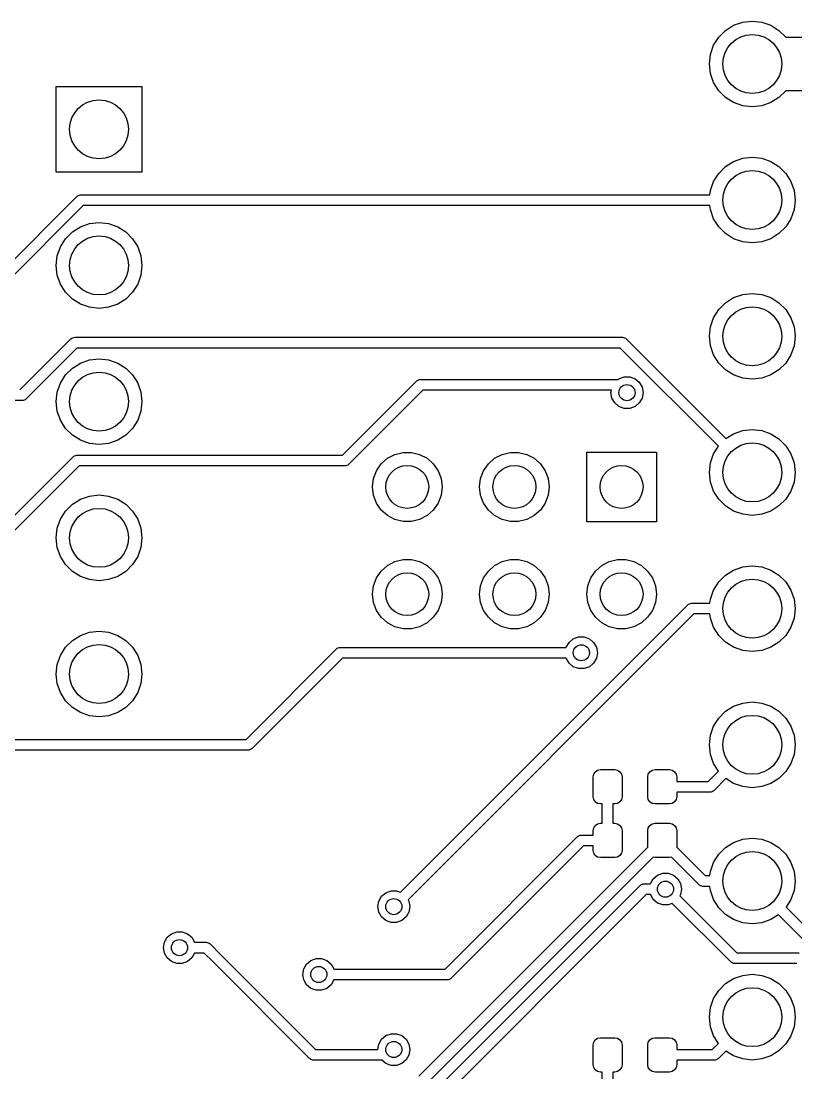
# Model space of a CAD drawing. Extents: x 2.09 to 5.54, y -4.3 to -1.49.
# Drawn here: x 2.679 to 3.248, y -2.71 to -1.938 of the extents above; entities that cross this region are included whole.
import ezdxf

# ---------------------------------------------------------------- set-up
doc = ezdxf.new("R2010")
doc.units = 0
doc.header["$MEASUREMENT"] = 0
doc.layers.add('BLACK', color=7, linetype='CONTINUOUS')

msp = doc.modelspace()

# ---------------------------------------------------------------- linework, layer by layer
at = {"layer": 'BLACK', "linetype": 'CONTINUOUS'}
for p, q in [((3.20244, -1.94079), (3.2091, -1.93846)), ((3.2091, -1.93846), (3.21611, -1.93767)), ((3.21611, -1.93767), (3.22312, -1.93846)), ((3.22312, -1.93846), (3.22978, -1.94079)), ((3.19149, -1.94953), (3.19647, -1.94454)), ((3.19647, -1.94454), (3.20244, -1.94079)), ((3.22978, -1.94079), (3.23575, -1.94454)), ((3.23575, -1.94454), (3.24069, -1.94948)), ((3.18773, -1.9555), (3.19149, -1.94953)), ((3.24069, -1.94948), (3.60107, -1.94948)), ((3.1854, -1.96216), (3.18773, -1.9555)), ((3.18461, -1.96917), (3.1854, -1.96216)), ((3.1854, -1.97617), (3.18461, -1.96917)), ((3.18773, -1.98283), (3.1854, -1.97617)), ((3.19149, -1.9888), (3.18773, -1.98283)), ((2.70472, -2.04866), (2.70472, -1.98567)), ((2.70472, -1.98567), (2.76772, -1.98567)), ((2.76772, -1.98567), (2.76772, -2.04866)), ((3.19647, -1.99379), (3.19149, -1.9888)), ((3.24069, -1.98885), (3.23575, -1.99379)), ((3.59292, -1.98885), (3.24069, -1.98885)), ((3.20244, -1.99754), (3.19647, -1.99379)), ((3.2091, -1.99987), (3.20244, -1.99754)), ((3.21611, -2.00066), (3.2091, -1.99987)), ((3.22312, -1.99987), (3.21611, -2.00066)), ((3.22978, -1.99754), (3.22312, -1.99987)), ((3.23575, -1.99379), (3.22978, -1.99754)), ((3.20244, -2.04079), (3.2091, -2.03846)), ((3.2091, -2.03846), (3.21611, -2.03767)), ((3.21611, -2.03767), (3.22312, -2.03846)), ((3.22312, -2.03846), (3.22978, -2.04079)), ((3.19149, -2.04953), (3.19647, -2.04454)), ((3.19647, -2.04454), (3.20244, -2.04079)), ((3.22978, -2.04079), (3.23575, -2.04454)), ((3.23575, -2.04454), (3.24073, -2.04953)), ((2.76772, -2.04866), (2.70472, -2.04866)), ((3.18773, -2.0555), (3.19149, -2.04953)), ((3.24073, -2.04953), (3.24449, -2.0555)), ((3.18506, -2.06523), (3.1854, -2.06216)), ((3.1854, -2.06216), (3.18773, -2.0555)), ((3.24449, -2.0555), (3.24682, -2.06216)), ((3.24682, -2.06216), (3.24761, -2.06917)), ((2.66465, -2.12192), (2.72019, -2.06638)), ((2.72019, -2.06638), (2.72079, -2.06589)), ((2.72079, -2.06589), (2.72221, -2.0653)), ((2.72221, -2.0653), (2.72297, -2.06523)), ((2.72297, -2.06523), (3.18506, -2.06523)), ((3.24761, -2.06917), (3.24682, -2.07617)), ((2.72461, -2.0731), (2.66907, -2.12864)), ((3.18506, -2.0731), (2.72461, -2.0731)), ((3.1854, -2.07617), (3.18506, -2.0731)), ((3.18773, -2.08283), (3.1854, -2.07617)), ((3.24682, -2.07617), (3.24449, -2.08283)), ((3.19149, -2.0888), (3.18773, -2.08283)), ((3.24449, -2.08283), (3.24073, -2.0888)), ((2.7116, -2.09753), (2.71658, -2.09254)), ((2.71658, -2.09254), (2.72255, -2.08879)), ((2.72255, -2.08879), (2.72921, -2.08646)), ((2.72921, -2.08646), (2.73622, -2.08567)), ((2.73622, -2.08567), (2.74323, -2.08646)), ((2.74323, -2.08646), (2.74989, -2.08879)), ((2.74989, -2.08879), (2.75586, -2.09254)), ((2.75586, -2.09254), (2.76085, -2.09753)), ((3.19647, -2.09379), (3.19149, -2.0888)), ((3.24073, -2.0888), (3.23575, -2.09379)), ((2.70784, -2.1035), (2.7116, -2.09753)), ((2.76085, -2.09753), (2.7646, -2.1035)), ((3.20244, -2.09754), (3.19647, -2.09379)), ((3.2091, -2.09987), (3.20244, -2.09754)), ((3.21611, -2.10066), (3.2091, -2.09987)), ((3.22312, -2.09987), (3.21611, -2.10066)), ((3.22978, -2.09754), (3.22312, -2.09987)), ((3.23575, -2.09379), (3.22978, -2.09754)), ((2.70551, -2.11016), (2.70784, -2.1035)), ((2.7646, -2.1035), (2.76693, -2.11016)), ((2.70472, -2.11717), (2.70551, -2.11016)), ((2.76693, -2.11016), (2.76772, -2.11717)), ((2.70551, -2.12417), (2.70472, -2.11717)), ((2.70784, -2.13083), (2.70551, -2.12417)), ((2.76693, -2.12417), (2.7646, -2.13083)), ((2.76772, -2.11717), (2.76693, -2.12417)), ((2.7116, -2.1368), (2.70784, -2.13083)), ((2.7646, -2.13083), (2.76085, -2.1368)), ((2.71658, -2.14179), (2.7116, -2.1368)), ((2.76085, -2.1368), (2.75586, -2.14179)), ((3.20244, -2.14079), (3.2091, -2.13846)), ((3.2091, -2.13846), (3.21611, -2.13767)), ((3.21611, -2.13767), (3.22312, -2.13846)), ((3.22312, -2.13846), (3.22978, -2.14079)), ((2.72255, -2.14554), (2.71658, -2.14179)), ((2.72921, -2.14787), (2.72255, -2.14554)), ((2.74989, -2.14554), (2.74323, -2.14787)), ((2.75586, -2.14179), (2.74989, -2.14554)), ((3.19149, -2.14953), (3.19647, -2.14454)), ((3.19647, -2.14454), (3.20244, -2.14079)), ((3.22978, -2.14079), (3.23575, -2.14454)), ((3.23575, -2.14454), (3.24073, -2.14953)), ((2.73622, -2.14866), (2.72921, -2.14787)), ((2.74323, -2.14787), (2.73622, -2.14866)), ((3.18773, -2.1555), (3.19149, -2.14953)), ((3.24073, -2.14953), (3.24449, -2.1555)), ((3.18461, -2.16917), (3.1854, -2.16216)), ((3.1854, -2.16216), (3.18773, -2.1555)), ((3.24449, -2.1555), (3.24682, -2.16216)), ((3.24682, -2.16216), (3.24761, -2.16917)), ((2.7155, -2.17107), (2.71609, -2.17058)), ((2.71609, -2.17058), (2.71751, -2.17)), ((2.71751, -2.17), (2.71828, -2.16992)), ((2.71828, -2.16992), (3.1208, -2.16992)), ((3.1208, -2.16992), (3.12157, -2.17)), ((3.12157, -2.17), (3.12299, -2.17058)), ((3.12299, -2.17058), (3.12359, -2.17107)), ((3.1854, -2.17617), (3.18461, -2.16917)), ((3.24761, -2.16917), (3.24682, -2.17617)), ((2.67804, -2.20854), (2.7155, -2.17107)), ((2.71991, -2.1778), (2.68245, -2.21526)), ((3.11917, -2.1778), (2.71991, -2.1778)), ((3.19126, -2.24988), (3.11917, -2.1778)), ((3.12359, -2.17107), (3.19683, -2.24432)), ((3.18773, -2.18283), (3.1854, -2.17617)), ((3.24682, -2.17617), (3.24449, -2.18283)), ((2.72921, -2.18646), (2.73622, -2.18567)), ((2.73622, -2.18567), (2.74323, -2.18646)), ((3.19149, -2.1888), (3.18773, -2.18283)), ((3.24449, -2.18283), (3.24073, -2.1888)), ((2.7116, -2.19753), (2.71658, -2.19254)), ((2.71658, -2.19254), (2.72255, -2.18879)), ((2.72255, -2.18879), (2.72921, -2.18646)), ((2.74323, -2.18646), (2.74989, -2.18879)), ((2.74989, -2.18879), (2.75586, -2.19254)), ((2.75586, -2.19254), (2.76085, -2.19753)), ((3.19647, -2.19379), (3.19149, -2.1888)), ((3.20244, -2.19754), (3.19647, -2.19379)), ((3.23575, -2.19379), (3.22978, -2.19754)), ((3.24073, -2.1888), (3.23575, -2.19379)), ((2.70784, -2.2035), (2.7116, -2.19753)), ((2.76085, -2.19753), (2.7646, -2.2035)), ((2.96966, -2.20194), (2.97025, -2.20145)), ((2.97025, -2.20145), (2.97067, -2.20128)), ((2.97067, -2.20128), (2.97167, -2.20086)), ((2.97167, -2.20086), (2.97244, -2.20079)), ((2.97244, -2.20079), (3.09055, -2.20079)), ((3.09055, -2.20079), (3.11764, -2.20079)), ((3.11764, -2.20079), (3.11819, -2.20033)), ((3.11819, -2.20033), (3.12204, -2.19892)), ((3.12204, -2.19892), (3.12614, -2.19892)), ((3.12614, -2.19892), (3.13, -2.20033)), ((3.13, -2.20033), (3.13314, -2.20296)), ((3.2091, -2.19987), (3.20244, -2.19754)), ((3.21611, -2.20066), (3.2091, -2.19987)), ((3.22312, -2.19987), (3.21611, -2.20066)), ((3.22978, -2.19754), (3.22312, -2.19987)), ((2.70551, -2.21016), (2.70784, -2.2035)), ((2.7646, -2.2035), (2.76693, -2.21016)), ((2.91506, -2.25654), (2.96966, -2.20194)), ((2.97407, -2.20866), (2.91948, -2.26326)), ((3.09055, -2.20866), (2.97407, -2.20866)), ((3.11261, -2.20866), (3.09055, -2.20866)), ((3.11228, -2.21055), (3.11261, -2.20866)), ((3.13314, -2.20296), (3.13519, -2.20651)), ((3.13519, -2.20651), (3.1359, -2.21055)), ((2.67967, -2.21641), (2.61199, -2.21641)), ((2.68044, -2.21633), (2.67967, -2.21641)), ((2.68186, -2.21575), (2.68044, -2.21633)), ((2.68245, -2.21526), (2.68186, -2.21575)), ((2.70472, -2.21717), (2.70551, -2.21016)), ((2.76693, -2.21016), (2.76772, -2.21717)), ((3.11299, -2.21459), (3.11228, -2.21055)), ((3.11504, -2.21815), (3.11299, -2.21459)), ((3.13519, -2.21459), (3.13314, -2.21815)), ((3.1359, -2.21055), (3.13519, -2.21459)), ((2.70551, -2.22417), (2.70472, -2.21717)), ((2.70784, -2.23083), (2.70551, -2.22417)), ((2.76693, -2.22417), (2.7646, -2.23083)), ((2.76772, -2.21717), (2.76693, -2.22417)), ((3.11819, -2.22078), (3.11504, -2.21815)), ((3.12204, -2.22219), (3.11819, -2.22078)), ((3.12614, -2.22219), (3.12204, -2.22219)), ((3.13, -2.22078), (3.12614, -2.22219)), ((3.13314, -2.21815), (3.13, -2.22078)), ((2.7116, -2.2368), (2.70784, -2.23083)), ((2.7646, -2.23083), (2.76085, -2.2368)), ((2.71658, -2.24179), (2.7116, -2.2368)), ((2.76085, -2.2368), (2.75586, -2.24179)), ((3.20244, -2.24079), (3.2091, -2.23846)), ((3.2091, -2.23846), (3.21611, -2.23767)), ((3.21611, -2.23767), (3.22312, -2.23846)), ((3.22312, -2.23846), (3.22978, -2.24079)), ((2.72255, -2.24554), (2.71658, -2.24179)), ((2.72921, -2.24787), (2.72255, -2.24554)), ((2.74989, -2.24554), (2.74323, -2.24787)), ((2.75586, -2.24179), (2.74989, -2.24554)), ((3.19683, -2.24432), (3.20244, -2.24079)), ((3.22978, -2.24079), (3.23575, -2.24454)), ((3.23575, -2.24454), (3.24073, -2.24953)), ((2.73622, -2.24866), (2.72921, -2.24787)), ((2.74323, -2.24787), (2.73622, -2.24866)), ((2.95356, -2.25587), (2.95955, -2.25439)), ((2.95955, -2.25439), (2.96571, -2.25439)), ((2.96571, -2.25439), (2.9717, -2.25587)), ((3.0323, -2.25587), (3.03829, -2.25439)), ((3.03829, -2.25439), (3.04445, -2.25439)), ((3.04445, -2.25439), (3.05044, -2.25587)), ((3.09452, -2.30539), (3.09452, -2.2542)), ((3.09452, -2.2542), (3.1457, -2.2542)), ((3.1457, -2.2542), (3.1457, -2.30539)), ((3.1854, -2.26216), (3.18773, -2.2555)), ((3.18773, -2.2555), (3.19126, -2.24988)), ((3.24073, -2.24953), (3.24449, -2.2555)), ((3.24449, -2.2555), (3.24682, -2.26216)), ((2.66621, -2.30854), (2.71706, -2.25769)), ((2.71706, -2.25769), (2.71766, -2.2572)), ((2.71766, -2.2572), (2.71807, -2.25703)), ((2.71807, -2.25703), (2.71907, -2.25661)), ((2.71907, -2.25661), (2.71984, -2.25654)), ((2.71984, -2.25654), (2.91506, -2.25654)), ((2.91948, -2.26326), (2.91888, -2.26375)), ((2.93997, -2.2679), (2.94348, -2.26283)), ((2.94348, -2.26283), (2.94809, -2.25873)), ((2.94809, -2.25873), (2.95356, -2.25587)), ((2.9717, -2.25587), (2.97717, -2.25873)), ((2.97717, -2.25873), (2.98178, -2.26283)), ((2.98178, -2.26283), (2.98529, -2.2679)), ((3.01871, -2.2679), (3.02222, -2.26283)), ((3.02222, -2.26283), (3.02683, -2.25873)), ((3.02683, -2.25873), (3.0323, -2.25587)), ((3.05044, -2.25587), (3.05591, -2.25873)), ((3.05591, -2.25873), (3.06052, -2.26283)), ((3.06052, -2.26283), (3.06403, -2.2679)), ((3.18461, -2.26917), (3.1854, -2.26216)), ((3.24682, -2.26216), (3.24761, -2.26917)), ((2.72147, -2.26441), (2.67063, -2.31526)), ((2.91669, -2.26441), (2.72147, -2.26441)), ((2.91746, -2.26433), (2.91669, -2.26441)), ((2.91888, -2.26375), (2.91746, -2.26433)), ((2.93778, -2.27367), (2.93997, -2.2679)), ((2.98529, -2.2679), (2.98748, -2.27367)), ((3.01652, -2.27367), (3.01871, -2.2679)), ((3.06403, -2.2679), (3.06622, -2.27367)), ((3.1854, -2.27617), (3.18461, -2.26917)), ((3.24761, -2.26917), (3.24682, -2.27617)), ((2.93704, -2.2798), (2.93778, -2.27367)), ((2.98748, -2.27367), (2.98822, -2.2798)), ((3.01578, -2.2798), (3.01652, -2.27367)), ((3.06622, -2.27367), (3.06696, -2.2798)), ((3.18773, -2.28283), (3.1854, -2.27617)), ((3.24682, -2.27617), (3.24449, -2.28283)), ((2.72255, -2.28879), (2.72921, -2.28646)), ((2.72921, -2.28646), (2.73622, -2.28567)), ((2.73622, -2.28567), (2.74323, -2.28646)), ((2.74323, -2.28646), (2.74989, -2.28879)), ((2.93778, -2.28592), (2.93704, -2.2798)), ((2.93997, -2.29169), (2.93778, -2.28592)), ((2.98748, -2.28592), (2.98529, -2.29169)), ((2.98822, -2.2798), (2.98748, -2.28592)), ((3.01652, -2.28592), (3.01578, -2.2798)), ((3.01871, -2.29169), (3.01652, -2.28592)), ((3.06622, -2.28592), (3.06403, -2.29169)), ((3.06696, -2.2798), (3.06622, -2.28592)), ((3.19149, -2.2888), (3.18773, -2.28283)), ((3.24449, -2.28283), (3.24073, -2.2888)), ((2.7116, -2.29753), (2.71658, -2.29254)), ((2.71658, -2.29254), (2.72255, -2.28879)), ((2.74989, -2.28879), (2.75586, -2.29254)), ((2.75586, -2.29254), (2.76085, -2.29753)), ((2.94348, -2.29676), (2.93997, -2.29169)), ((2.98529, -2.29169), (2.98178, -2.29676)), ((3.02222, -2.29676), (3.01871, -2.29169)), ((3.06403, -2.29169), (3.06052, -2.29676)), ((3.19647, -2.29379), (3.19149, -2.2888)), ((3.20244, -2.29754), (3.19647, -2.29379)), ((3.23575, -2.29379), (3.22978, -2.29754)), ((3.24073, -2.2888), (3.23575, -2.29379)), ((2.70784, -2.3035), (2.7116, -2.29753)), ((2.76085, -2.29753), (2.7646, -2.3035)), ((2.94809, -2.30086), (2.94348, -2.29676)), ((2.95356, -2.30372), (2.94809, -2.30086)), ((2.97717, -2.30086), (2.9717, -2.30372)), ((2.98178, -2.29676), (2.97717, -2.30086)), ((3.02683, -2.30086), (3.02222, -2.29676)), ((3.0323, -2.30372), (3.02683, -2.30086)), ((3.05591, -2.30086), (3.05044, -2.30372)), ((3.06052, -2.29676), (3.05591, -2.30086)), ((3.2091, -2.29987), (3.20244, -2.29754)), ((3.21611, -2.30066), (3.2091, -2.29987)), ((3.22312, -2.29987), (3.21611, -2.30066)), ((3.22978, -2.29754), (3.22312, -2.29987)), ((2.70551, -2.31016), (2.70784, -2.3035)), ((2.7646, -2.3035), (2.76693, -2.31016)), ((2.95955, -2.3052), (2.95356, -2.30372)), ((2.96571, -2.3052), (2.95955, -2.3052)), ((2.9717, -2.30372), (2.96571, -2.3052)), ((3.03829, -2.3052), (3.0323, -2.30372)), ((3.04445, -2.3052), (3.03829, -2.3052)), ((3.05044, -2.30372), (3.04445, -2.3052)), ((3.1457, -2.30539), (3.09452, -2.30539)), ((2.70472, -2.31717), (2.70551, -2.31016)), ((2.70551, -2.32417), (2.70472, -2.31717)), ((2.76693, -2.31016), (2.76772, -2.31717)), ((2.76772, -2.31717), (2.76693, -2.32417)), ((2.70784, -2.33083), (2.70551, -2.32417)), ((2.76693, -2.32417), (2.7646, -2.33083)), ((2.7116, -2.3368), (2.70784, -2.33083)), ((2.7646, -2.33083), (2.76085, -2.3368)), ((2.71658, -2.34179), (2.7116, -2.3368)), ((2.76085, -2.3368), (2.75586, -2.34179)), ((2.94348, -2.34157), (2.94809, -2.33747)), ((2.94809, -2.33747), (2.95356, -2.33461)), ((2.95356, -2.33461), (2.95955, -2.33313)), ((2.95955, -2.33313), (2.96571, -2.33313)), ((2.96571, -2.33313), (2.9717, -2.33461)), ((2.9717, -2.33461), (2.97717, -2.33747)), ((2.97717, -2.33747), (2.98178, -2.34157)), ((3.02222, -2.34157), (3.02683, -2.33747)), ((3.02683, -2.33747), (3.0323, -2.33461)), ((3.0323, -2.33461), (3.03829, -2.33313)), ((3.03829, -2.33313), (3.04445, -2.33313)), ((3.04445, -2.33313), (3.05044, -2.33461)), ((3.05044, -2.33461), (3.05591, -2.33747)), ((3.05591, -2.33747), (3.06052, -2.34157)), ((3.10096, -2.34157), (3.10557, -2.33747)), ((3.10557, -2.33747), (3.11104, -2.33461)), ((3.11104, -2.33461), (3.11703, -2.33313)), ((3.11703, -2.33313), (3.12319, -2.33313)), ((3.12319, -2.33313), (3.12918, -2.33461)), ((3.12918, -2.33461), (3.13465, -2.33747)), ((3.13465, -2.33747), (3.13927, -2.34157)), ((3.20244, -2.34079), (3.2091, -2.33846)), ((3.2091, -2.33846), (3.21611, -2.33767)), ((3.21611, -2.33767), (3.22312, -2.33846)), ((3.22312, -2.33846), (3.22978, -2.34079)), ((2.72255, -2.34554), (2.71658, -2.34179)), ((2.72921, -2.34787), (2.72255, -2.34554)), ((2.73622, -2.34866), (2.72921, -2.34787)), ((2.74323, -2.34787), (2.73622, -2.34866)), ((2.74989, -2.34554), (2.74323, -2.34787)), ((2.75586, -2.34179), (2.74989, -2.34554)), ((2.93778, -2.35241), (2.93997, -2.34664)), ((2.93997, -2.34664), (2.94348, -2.34157)), ((2.98178, -2.34157), (2.98529, -2.34664)), ((2.98529, -2.34664), (2.98748, -2.35241)), ((3.01652, -2.35241), (3.01871, -2.34664)), ((3.01871, -2.34664), (3.02222, -2.34157)), ((3.06052, -2.34157), (3.06403, -2.34664)), ((3.06403, -2.34664), (3.06622, -2.35241)), ((3.09526, -2.35241), (3.09745, -2.34664)), ((3.09745, -2.34664), (3.10096, -2.34157)), ((3.13927, -2.34157), (3.14277, -2.34664)), ((3.14277, -2.34664), (3.14496, -2.35241)), ((3.19149, -2.34953), (3.19647, -2.34454)), ((3.19647, -2.34454), (3.20244, -2.34079)), ((3.22978, -2.34079), (3.23575, -2.34454)), ((3.23575, -2.34454), (3.24073, -2.34953)), ((2.93704, -2.35854), (2.93778, -2.35241)), ((2.98748, -2.35241), (2.98822, -2.35854)), ((3.01578, -2.35854), (3.01652, -2.35241)), ((3.06622, -2.35241), (3.06696, -2.35854)), ((3.09452, -2.35854), (3.09526, -2.35241)), ((3.14496, -2.35241), (3.1457, -2.35854)), ((3.1854, -2.36216), (3.18773, -2.3555)), ((3.18773, -2.3555), (3.19149, -2.34953)), ((3.24073, -2.34953), (3.24449, -2.3555)), ((3.24449, -2.3555), (3.24682, -2.36216)), ((2.93778, -2.36466), (2.93704, -2.35854)), ((2.98822, -2.35854), (2.98748, -2.36466)), ((3.01652, -2.36466), (3.01578, -2.35854)), ((3.06696, -2.35854), (3.06622, -2.36466)), ((3.09526, -2.36466), (3.09452, -2.35854)), ((3.1457, -2.35854), (3.14496, -2.36466)), ((3.18506, -2.36523), (3.1854, -2.36216)), ((3.24682, -2.36216), (3.24761, -2.36917)), ((2.93997, -2.37043), (2.93778, -2.36466)), ((2.94348, -2.37551), (2.93997, -2.37043)), ((2.95775, -2.57742), (3.16878, -2.36638)), ((2.98529, -2.37043), (2.98178, -2.37551)), ((2.98748, -2.36466), (2.98529, -2.37043)), ((3.01871, -2.37043), (3.01652, -2.36466)), ((3.02222, -2.37551), (3.01871, -2.37043)), ((3.06403, -2.37043), (3.06052, -2.37551)), ((3.06622, -2.36466), (3.06403, -2.37043)), ((3.09745, -2.37043), (3.09526, -2.36466)), ((3.10096, -2.37551), (3.09745, -2.37043)), ((3.14277, -2.37043), (3.13927, -2.37551)), ((3.14496, -2.36466), (3.14277, -2.37043)), ((3.16878, -2.36638), (3.16938, -2.36589)), ((3.16938, -2.36589), (3.1708, -2.3653)), ((3.1708, -2.3653), (3.17157, -2.36523)), ((3.17157, -2.36523), (3.18506, -2.36523)), ((3.24761, -2.36917), (3.24682, -2.37617)), ((2.94809, -2.3796), (2.94348, -2.37551)), ((3.1732, -2.3731), (2.96331, -2.58299)), ((2.98178, -2.37551), (2.97717, -2.3796)), ((3.02683, -2.3796), (3.02222, -2.37551)), ((3.06052, -2.37551), (3.05591, -2.3796)), ((3.10557, -2.3796), (3.10096, -2.37551)), ((3.13927, -2.37551), (3.13465, -2.3796)), ((3.18506, -2.3731), (3.1732, -2.3731)), ((3.1854, -2.37617), (3.18506, -2.3731)), ((3.18773, -2.38283), (3.1854, -2.37617)), ((3.24682, -2.37617), (3.24449, -2.38283)), ((2.72255, -2.38879), (2.72921, -2.38646)), ((2.72921, -2.38646), (2.73622, -2.38567)), ((2.73622, -2.38567), (2.74323, -2.38646)), ((2.74323, -2.38646), (2.74989, -2.38879)), ((2.95356, -2.38246), (2.94809, -2.3796)), ((2.95955, -2.38394), (2.95356, -2.38246)), ((2.96571, -2.38394), (2.95955, -2.38394)), ((2.9717, -2.38246), (2.96571, -2.38394)), ((2.97717, -2.3796), (2.9717, -2.38246)), ((3.0323, -2.38246), (3.02683, -2.3796)), ((3.03829, -2.38394), (3.0323, -2.38246)), ((3.04445, -2.38394), (3.03829, -2.38394)), ((3.05044, -2.38246), (3.04445, -2.38394)), ((3.05591, -2.3796), (3.05044, -2.38246)), ((3.11104, -2.38246), (3.10557, -2.3796)), ((3.11703, -2.38394), (3.11104, -2.38246)), ((3.12319, -2.38394), (3.11703, -2.38394)), ((3.12918, -2.38246), (3.12319, -2.38394)), ((3.13465, -2.3796), (3.12918, -2.38246)), ((3.19149, -2.3888), (3.18773, -2.38283)), ((3.24449, -2.38283), (3.24073, -2.3888)), ((2.7116, -2.39753), (2.71658, -2.39254)), ((2.71658, -2.39254), (2.72255, -2.38879)), ((2.74989, -2.38879), (2.75586, -2.39254)), ((2.75586, -2.39254), (2.76085, -2.39753)), ((3.07945, -2.39754), (3.0815, -2.39398)), ((3.0815, -2.39398), (3.08465, -2.39135)), ((3.08465, -2.39135), (3.0885, -2.38994)), ((3.0885, -2.38994), (3.0926, -2.38994)), ((3.0926, -2.38994), (3.09646, -2.39135)), ((3.09646, -2.39135), (3.0996, -2.39398)), ((3.0996, -2.39398), (3.10165, -2.39754)), ((3.19647, -2.39379), (3.19149, -2.3888)), ((3.20244, -2.39754), (3.19647, -2.39379)), ((3.23575, -2.39379), (3.22978, -2.39754)), ((3.24073, -2.3888), (3.23575, -2.39379)), ((2.70784, -2.4035), (2.7116, -2.39753)), ((2.76085, -2.39753), (2.7646, -2.4035)), ((2.84416, -2.46523), (2.9106, -2.39879)), ((2.9106, -2.39879), (2.9112, -2.3983)), ((2.9112, -2.3983), (2.91262, -2.39771)), ((2.91262, -2.39771), (2.91339, -2.39764)), ((2.91339, -2.39764), (3.07943, -2.39764)), ((3.07943, -2.39764), (3.07945, -2.39754)), ((3.10165, -2.39754), (3.10236, -2.40157)), ((3.10236, -2.40157), (3.10165, -2.40561)), ((3.2091, -2.39987), (3.20244, -2.39754)), ((3.21611, -2.40066), (3.2091, -2.39987)), ((3.22312, -2.39987), (3.21611, -2.40066)), ((3.22978, -2.39754), (3.22312, -2.39987)), ((2.70551, -2.41016), (2.70784, -2.4035)), ((2.7646, -2.4035), (2.76693, -2.41016)), ((2.91502, -2.40551), (2.84858, -2.47195)), ((3.07943, -2.40551), (2.91502, -2.40551)), ((3.07945, -2.40561), (3.07943, -2.40551)), ((3.0815, -2.40917), (3.07945, -2.40561)), ((3.08465, -2.4118), (3.0815, -2.40917)), ((3.0996, -2.40917), (3.09646, -2.4118)), ((3.10165, -2.40561), (3.0996, -2.40917)), ((2.70472, -2.41717), (2.70551, -2.41016)), ((2.70551, -2.42417), (2.70472, -2.41717)), ((2.76693, -2.41016), (2.76772, -2.41717)), ((2.76772, -2.41717), (2.76693, -2.42417)), ((3.0885, -2.41321), (3.08465, -2.4118)), ((3.0926, -2.41321), (3.0885, -2.41321)), ((3.09646, -2.4118), (3.0926, -2.41321)), ((2.70784, -2.43083), (2.70551, -2.42417)), ((2.76693, -2.42417), (2.7646, -2.43083)), ((2.7116, -2.4368), (2.70784, -2.43083)), ((2.7646, -2.43083), (2.76085, -2.4368)), ((2.71658, -2.44179), (2.7116, -2.4368)), ((2.76085, -2.4368), (2.75586, -2.44179)), ((3.19647, -2.44454), (3.20244, -2.44079)), ((3.20244, -2.44079), (3.2091, -2.43846)), ((3.2091, -2.43846), (3.21611, -2.43767)), ((3.21611, -2.43767), (3.22312, -2.43846)), ((3.22312, -2.43846), (3.22978, -2.44079)), ((3.22978, -2.44079), (3.23575, -2.44454)), ((2.72255, -2.44554), (2.71658, -2.44179)), ((2.72921, -2.44787), (2.72255, -2.44554)), ((2.73622, -2.44866), (2.72921, -2.44787)), ((2.74323, -2.44787), (2.73622, -2.44866)), ((2.74989, -2.44554), (2.74323, -2.44787)), ((2.75586, -2.44179), (2.74989, -2.44554)), ((3.19149, -2.44953), (3.19647, -2.44454)), ((3.23575, -2.44454), (3.24073, -2.44953)), ((3.1854, -2.46216), (3.18773, -2.4555)), ((3.18773, -2.4555), (3.19149, -2.44953)), ((3.24073, -2.44953), (3.24449, -2.4555)), ((3.24449, -2.4555), (3.24682, -2.46216)), ((3.18461, -2.46917), (3.1854, -2.46216)), ((3.24682, -2.46216), (3.24761, -2.46917)), ((2.64716, -2.46523), (2.84416, -2.46523)), ((3.1854, -2.47617), (3.18461, -2.46917)), ((3.24761, -2.46917), (3.24682, -2.47617)), ((2.8458, -2.4731), (2.64716, -2.4731)), ((2.84656, -2.47303), (2.8458, -2.4731)), ((2.84798, -2.47244), (2.84656, -2.47303)), ((2.84858, -2.47195), (2.84798, -2.47244)), ((3.18773, -2.48283), (3.1854, -2.47617)), ((3.24682, -2.47617), (3.24449, -2.48283)), ((3.19126, -2.48845), (3.18773, -2.48283)), ((3.24449, -2.48283), (3.24073, -2.4888)), ((3.09921, -2.49272), (3.09962, -2.49068)), ((3.09921, -2.50728), (3.09921, -2.49272)), ((3.09962, -2.49068), (3.10077, -2.48896)), ((3.10077, -2.48896), (3.10249, -2.48781)), ((3.10249, -2.48781), (3.10453, -2.4874)), ((3.10453, -2.4874), (3.11516, -2.4874)), ((3.11516, -2.4874), (3.11719, -2.48781)), ((3.11719, -2.48781), (3.11892, -2.48896)), ((3.11892, -2.48896), (3.12007, -2.49068)), ((3.12007, -2.49068), (3.12047, -2.49272)), ((3.12047, -2.49272), (3.12047, -2.50728)), ((3.13937, -2.49272), (3.13977, -2.49068)), ((3.13937, -2.50728), (3.13937, -2.49272)), ((3.13977, -2.49068), (3.14093, -2.48896)), ((3.14093, -2.48896), (3.14265, -2.48781)), ((3.14265, -2.48781), (3.14469, -2.4874)), ((3.14469, -2.4874), (3.15531, -2.4874)), ((3.15531, -2.4874), (3.15735, -2.48781)), ((3.15735, -2.48781), (3.15907, -2.48896)), ((3.15907, -2.48896), (3.16023, -2.49068)), ((3.16023, -2.49068), (3.16063, -2.49272)), ((3.16063, -2.49272), (3.16063, -2.49606)), ((3.18364, -2.49606), (3.19126, -2.48845)), ((3.19683, -2.49401), (3.18806, -2.50278)), ((3.20244, -2.49754), (3.19683, -2.49401)), ((3.23575, -2.49379), (3.22978, -2.49754)), ((3.24073, -2.4888), (3.23575, -2.49379)), ((3.16063, -2.49606), (3.18364, -2.49606)), ((3.2091, -2.49987), (3.20244, -2.49754)), ((3.21611, -2.50066), (3.2091, -2.49987)), ((3.22312, -2.49987), (3.21611, -2.50066)), ((3.22978, -2.49754), (3.22312, -2.49987)), ((3.09962, -2.50932), (3.09921, -2.50728)), ((3.10077, -2.51104), (3.09962, -2.50932)), ((3.12007, -2.50932), (3.11892, -2.51104)), ((3.12047, -2.50728), (3.12007, -2.50932)), ((3.13977, -2.50932), (3.13937, -2.50728)), ((3.14093, -2.51104), (3.13977, -2.50932)), ((3.16023, -2.50932), (3.15907, -2.51104)), ((3.16063, -2.50728), (3.16023, -2.50932)), ((3.18528, -2.50394), (3.16063, -2.50394)), ((3.16063, -2.50394), (3.16063, -2.50728)), ((3.18604, -2.50386), (3.18528, -2.50394)), ((3.18746, -2.50327), (3.18604, -2.50386)), ((3.18806, -2.50278), (3.18746, -2.50327)), ((3.10249, -2.51219), (3.10077, -2.51104)), ((3.10453, -2.5126), (3.10249, -2.51219)), ((3.10591, -2.5126), (3.10453, -2.5126)), ((3.10591, -2.52677), (3.10591, -2.5126)), ((3.11516, -2.5126), (3.11378, -2.5126)), ((3.11378, -2.5126), (3.11378, -2.52677)), ((3.11719, -2.51219), (3.11516, -2.5126)), ((3.11892, -2.51104), (3.11719, -2.51219)), ((3.14265, -2.51219), (3.14093, -2.51104)), ((3.14469, -2.5126), (3.14265, -2.51219)), ((3.15531, -2.5126), (3.14469, -2.5126)), ((3.15735, -2.51219), (3.15531, -2.5126)), ((3.15907, -2.51104), (3.15735, -2.51219)), ((3.09921, -2.53209), (3.09962, -2.53005)), ((3.09921, -2.53543), (3.09921, -2.53209)), ((3.09962, -2.53005), (3.10077, -2.52833)), ((3.10077, -2.52833), (3.10249, -2.52718)), ((3.10249, -2.52718), (3.10453, -2.52677)), ((3.10453, -2.52677), (3.10591, -2.52677)), ((3.11378, -2.52677), (3.11516, -2.52677)), ((3.11516, -2.52677), (3.11719, -2.52718)), ((3.11719, -2.52718), (3.11892, -2.52833)), ((3.11892, -2.52833), (3.12007, -2.53005)), ((3.12007, -2.53005), (3.12047, -2.53209)), ((3.12047, -2.53209), (3.12047, -2.54665)), ((3.13937, -2.53209), (3.13977, -2.53005)), ((3.13937, -2.54443), (3.13937, -2.53209)), ((3.13977, -2.53005), (3.14093, -2.52833)), ((3.14093, -2.52833), (3.14265, -2.52718)), ((3.14265, -2.52718), (3.14469, -2.52677)), ((3.14469, -2.52677), (3.15531, -2.52677)), ((3.15531, -2.52677), (3.15735, -2.52718)), ((3.15735, -2.52718), (3.15907, -2.52833)), ((3.15907, -2.52833), (3.16023, -2.53005)), ((3.16023, -2.53005), (3.16063, -2.53209)), ((3.16063, -2.53209), (3.16063, -2.54443)), ((2.9905, -2.63386), (3.08777, -2.53659)), ((3.08777, -2.53659), (3.08836, -2.5361)), ((3.08836, -2.5361), (3.08978, -2.53551)), ((3.08978, -2.53551), (3.09055, -2.53543)), ((3.09055, -2.53543), (3.09921, -2.53543)), ((3.19647, -2.54454), (3.20244, -2.54079)), ((3.20244, -2.54079), (3.2091, -2.53846)), ((3.2091, -2.53846), (3.21611, -2.53767)), ((3.21611, -2.53767), (3.22312, -2.53846)), ((3.22312, -2.53846), (3.22978, -2.54079)), ((3.22978, -2.54079), (3.23575, -2.54454)), ((2.9712, -2.7126), (3.13937, -2.54443)), ((3.09218, -2.54331), (2.99491, -2.64058)), ((3.09921, -2.54331), (3.09218, -2.54331)), ((3.09921, -2.54665), (3.09921, -2.54331)), ((3.09962, -2.54869), (3.09921, -2.54665)), ((3.10077, -2.55041), (3.09962, -2.54869)), ((3.12007, -2.54869), (3.11892, -2.55041)), ((3.12047, -2.54665), (3.12007, -2.54869)), ((3.16063, -2.54443), (3.18143, -2.56523)), ((3.19149, -2.54953), (3.19647, -2.54454)), ((3.23575, -2.54454), (3.24073, -2.54953)), ((3.14325, -2.55168), (2.97562, -2.71932)), ((3.10249, -2.55156), (3.10077, -2.55041)), ((3.10453, -2.55197), (3.10249, -2.55156)), ((3.11516, -2.55197), (3.10453, -2.55197)), ((3.11719, -2.55156), (3.11516, -2.55197)), ((3.11892, -2.55041), (3.11719, -2.55156)), ((3.14469, -2.55197), (3.14325, -2.55168)), ((3.15531, -2.55197), (3.14469, -2.55197)), ((3.15675, -2.55168), (3.15531, -2.55197)), ((3.17701, -2.57195), (3.15675, -2.55168)), ((3.1854, -2.56216), (3.18773, -2.5555)), ((3.18773, -2.5555), (3.19149, -2.54953)), ((3.24073, -2.54953), (3.24449, -2.5555)), ((3.24449, -2.5555), (3.24682, -2.56216)), ((3.14646, -2.56491), (3.15031, -2.56351)), ((3.15031, -2.56351), (3.15441, -2.56351)), ((3.15441, -2.56351), (3.15827, -2.56491)), ((3.18506, -2.56523), (3.1854, -2.56216)), ((3.24682, -2.56216), (3.24761, -2.56917)), ((3.13372, -2.57235), (3.13432, -2.57186)), ((3.13432, -2.57186), (3.13574, -2.57128)), ((3.13574, -2.57128), (3.1365, -2.5712)), ((3.1365, -2.5712), (3.14124, -2.5712)), ((3.14124, -2.5712), (3.14126, -2.5711)), ((3.14126, -2.5711), (3.14331, -2.56755)), ((3.14331, -2.56755), (3.14646, -2.56491)), ((3.15827, -2.56491), (3.16141, -2.56755)), ((3.16141, -2.56755), (3.16346, -2.5711)), ((3.16346, -2.5711), (3.16417, -2.57514)), ((3.17761, -2.57244), (3.17701, -2.57195)), ((3.18143, -2.56523), (3.18506, -2.56523)), ((3.24761, -2.56917), (3.24682, -2.57617)), ((2.94371, -2.58039), (2.94685, -2.57775)), ((2.94685, -2.57775), (2.9507, -2.57635)), ((2.9507, -2.57635), (2.95481, -2.57635)), ((2.95481, -2.57635), (2.95775, -2.57742)), ((3.11878, -2.58729), (3.13372, -2.57235)), ((3.13813, -2.57908), (3.12435, -2.59286)), ((3.14124, -2.57908), (3.13813, -2.57908)), ((3.14126, -2.57918), (3.14124, -2.57908)), ((3.14331, -2.58273), (3.14126, -2.57918)), ((3.16346, -2.57918), (3.16291, -2.58012)), ((3.16417, -2.57514), (3.16346, -2.57918)), ((3.17903, -2.57303), (3.17761, -2.57244)), ((3.1798, -2.5731), (3.17903, -2.57303)), ((3.18506, -2.5731), (3.1798, -2.5731)), ((3.1854, -2.57617), (3.18506, -2.5731)), ((3.18773, -2.58283), (3.1854, -2.57617)), ((3.24682, -2.57617), (3.24449, -2.58283)), ((2.89544, -2.81063), (3.11878, -2.58729)), ((2.94094, -2.58798), (2.94166, -2.58394)), ((2.94166, -2.58394), (2.94371, -2.58039)), ((2.96331, -2.58299), (2.96385, -2.58394)), ((2.96385, -2.58394), (2.96457, -2.58798)), ((3.14646, -2.58537), (3.14331, -2.58273)), ((3.15031, -2.58677), (3.14646, -2.58537)), ((3.15441, -2.58677), (3.15031, -2.58677)), ((3.15735, -2.5857), (3.15441, -2.58677)), ((3.2003, -2.62864), (3.15735, -2.5857)), ((3.16291, -2.58012), (3.20471, -2.62192)), ((3.19149, -2.5888), (3.18773, -2.58283)), ((3.24449, -2.58283), (3.24096, -2.58845)), ((3.12435, -2.59286), (2.89986, -2.81735)), ((2.94166, -2.59202), (2.94094, -2.58798)), ((2.94371, -2.59557), (2.94166, -2.59202)), ((2.96385, -2.59202), (2.9618, -2.59557)), ((2.96457, -2.58798), (2.96385, -2.59202)), ((3.19647, -2.59379), (3.19149, -2.5888)), ((3.20244, -2.59754), (3.19647, -2.59379)), ((3.23539, -2.59401), (3.22978, -2.59754)), ((3.66483, -3.02345), (3.23539, -2.59401)), ((3.24096, -2.58845), (3.66924, -3.01673)), ((2.94685, -2.59821), (2.94371, -2.59557)), ((2.9507, -2.59961), (2.94685, -2.59821)), ((2.95481, -2.59961), (2.9507, -2.59961)), ((2.95866, -2.59821), (2.95481, -2.59961)), ((2.9618, -2.59557), (2.95866, -2.59821)), ((3.2091, -2.59987), (3.20244, -2.59754)), ((3.21611, -2.60066), (3.2091, -2.59987)), ((3.22312, -2.59987), (3.21611, -2.60066)), ((3.22978, -2.59754), (3.22312, -2.59987)), ((2.78418, -2.61407), (2.78623, -2.61052)), ((2.78623, -2.61052), (2.78937, -2.60788)), ((2.78937, -2.60788), (2.79322, -2.60648)), ((2.79322, -2.60648), (2.79733, -2.60648)), ((2.79733, -2.60648), (2.80118, -2.60788)), ((2.80118, -2.60788), (2.80432, -2.61052)), ((2.80432, -2.61052), (2.80637, -2.61407)), ((2.78346, -2.61811), (2.78418, -2.61407)), ((2.78418, -2.62215), (2.78346, -2.61811)), ((2.80637, -2.61407), (2.80639, -2.61417)), ((2.80639, -2.61417), (2.81496, -2.61417)), ((2.81496, -2.61417), (2.81573, -2.61425)), ((2.81573, -2.61425), (2.81715, -2.61484)), ((2.81715, -2.61484), (2.81774, -2.61533)), ((2.81774, -2.61533), (2.82549, -2.62307)), ((2.78623, -2.6257), (2.78418, -2.62215)), ((2.78937, -2.62834), (2.78623, -2.6257)), ((2.80432, -2.6257), (2.80118, -2.62834)), ((2.80637, -2.62215), (2.80432, -2.6257)), ((2.80639, -2.62205), (2.80637, -2.62215)), ((2.81333, -2.62205), (2.80639, -2.62205)), ((2.81992, -2.62864), (2.81333, -2.62205)), ((2.82549, -2.62307), (2.89533, -2.69291)), ((2.89173, -2.62757), (2.89559, -2.62616)), ((2.89559, -2.62616), (2.89969, -2.62616)), ((2.89969, -2.62616), (2.90354, -2.62757)), ((3.20471, -2.62192), (3.25053, -2.62192)), ((2.79322, -2.62974), (2.78937, -2.62834)), ((2.79733, -2.62974), (2.79322, -2.62974)), ((2.80118, -2.62834), (2.79733, -2.62974)), ((2.89092, -2.69963), (2.81992, -2.62864)), ((2.81992, -2.62864), (2.81992, -2.62864)), ((2.88583, -2.6378), (2.88654, -2.63376)), ((2.88654, -2.63376), (2.88859, -2.6302)), ((2.88859, -2.6302), (2.89173, -2.62757)), ((2.90354, -2.62757), (2.90669, -2.6302)), ((2.90669, -2.6302), (2.90874, -2.63376)), ((2.90874, -2.63376), (2.90875, -2.63386)), ((2.90875, -2.63386), (2.9905, -2.63386)), ((3.20089, -2.62913), (3.2003, -2.62864)), ((3.20131, -2.6293), (3.20089, -2.62913)), ((3.20231, -2.62972), (3.20131, -2.6293)), ((3.20308, -2.6298), (3.20231, -2.62972)), ((3.2489, -2.6298), (3.20308, -2.6298)), ((2.88654, -2.64183), (2.88583, -2.6378)), ((2.90875, -2.64173), (2.90874, -2.64183)), ((2.99213, -2.64173), (2.90875, -2.64173)), ((2.99289, -2.64166), (2.99213, -2.64173)), ((2.99431, -2.64107), (2.99289, -2.64166)), ((2.99491, -2.64058), (2.99431, -2.64107)), ((3.19647, -2.64454), (3.20244, -2.64079)), ((3.20244, -2.64079), (3.2091, -2.63846)), ((3.2091, -2.63846), (3.21611, -2.63767)), ((3.21611, -2.63767), (3.22312, -2.63846)), ((3.22312, -2.63846), (3.22978, -2.64079)), ((3.22978, -2.64079), (3.23575, -2.64454)), ((2.88859, -2.64539), (2.88654, -2.64183)), ((2.89173, -2.64802), (2.88859, -2.64539)), ((2.89559, -2.64943), (2.89173, -2.64802)), ((2.89969, -2.64943), (2.89559, -2.64943)), ((2.90354, -2.64802), (2.89969, -2.64943)), ((2.90669, -2.64539), (2.90354, -2.64802)), ((2.90874, -2.64183), (2.90669, -2.64539)), ((3.18773, -2.6555), (3.19149, -2.64953)), ((3.19149, -2.64953), (3.19647, -2.64454)), ((3.23575, -2.64454), (3.24073, -2.64953)), ((3.24073, -2.64953), (3.24449, -2.6555)), ((3.1854, -2.66216), (3.18773, -2.6555)), ((3.24449, -2.6555), (3.24682, -2.66216)), ((3.18461, -2.66917), (3.1854, -2.66216)), ((3.24682, -2.66216), (3.24761, -2.66917)), ((3.1854, -2.67617), (3.18461, -2.66917)), ((3.24761, -2.66917), (3.24682, -2.67617)), ((3.18773, -2.68283), (3.1854, -2.67617)), ((3.24682, -2.67617), (3.24449, -2.68283)), ((2.94166, -2.68887), (2.94371, -2.68532)), ((2.94371, -2.68532), (2.94685, -2.68268)), ((2.94685, -2.68268), (2.9507, -2.68128)), ((2.9507, -2.68128), (2.95481, -2.68128)), ((2.95481, -2.68128), (2.95866, -2.68268)), ((2.95866, -2.68268), (2.9618, -2.68532)), ((2.9618, -2.68532), (2.96385, -2.68887)), ((3.09921, -2.68957), (3.09962, -2.68753)), ((3.09962, -2.68753), (3.10077, -2.68581)), ((3.10077, -2.68581), (3.10249, -2.68466)), ((3.10249, -2.68466), (3.10453, -2.68425)), ((3.10453, -2.68425), (3.11516, -2.68425)), ((3.11516, -2.68425), (3.11719, -2.68466)), ((3.11719, -2.68466), (3.11892, -2.68581)), ((3.11892, -2.68581), (3.12007, -2.68753)), ((3.12007, -2.68753), (3.12047, -2.68957)), ((3.13937, -2.68957), (3.13977, -2.68753)), ((3.13977, -2.68753), (3.14093, -2.68581)), ((3.14093, -2.68581), (3.14265, -2.68466)), ((3.14265, -2.68466), (3.14469, -2.68425)), ((3.14469, -2.68425), (3.15531, -2.68425)), ((3.15531, -2.68425), (3.15735, -2.68466)), ((3.15735, -2.68466), (3.15907, -2.68581)), ((3.15907, -2.68581), (3.16023, -2.68753)), ((3.16023, -2.68753), (3.16063, -2.68957)), ((3.19126, -2.68845), (3.18773, -2.68283)), ((3.24449, -2.68283), (3.24073, -2.6888)), ((2.89533, -2.69291), (2.94094, -2.69291)), ((2.94094, -2.69291), (2.94166, -2.68887)), ((2.96385, -2.68887), (2.96457, -2.69291)), ((2.96457, -2.69291), (2.96385, -2.69695)), ((3.09921, -2.70413), (3.09921, -2.68957)), ((3.12047, -2.68957), (3.12047, -2.70413)), ((3.13937, -2.70413), (3.13937, -2.68957)), ((3.16063, -2.68957), (3.16063, -2.69291)), ((3.16063, -2.69291), (3.18679, -2.69291)), ((3.18679, -2.69291), (3.19126, -2.68845)), ((3.19683, -2.69401), (3.19121, -2.69963)), ((3.20244, -2.69754), (3.19683, -2.69401)), ((3.23575, -2.69379), (3.22978, -2.69754)), ((3.24073, -2.6888), (3.23575, -2.69379)), ((2.89151, -2.70012), (2.89092, -2.69963)), ((2.89293, -2.70071), (2.89151, -2.70012)), ((2.8937, -2.70079), (2.89293, -2.70071)), ((2.94404, -2.70079), (2.8937, -2.70079)), ((2.94685, -2.70314), (2.94404, -2.70079)), ((2.9507, -2.70454), (2.94685, -2.70314)), ((2.95866, -2.70314), (2.95481, -2.70454)), ((2.9618, -2.70051), (2.95866, -2.70314)), ((2.96385, -2.69695), (2.9618, -2.70051)), ((3.18843, -2.70079), (3.16063, -2.70079)), ((3.16063, -2.70079), (3.16063, -2.70413)), ((3.18919, -2.70071), (3.18843, -2.70079)), ((3.19061, -2.70012), (3.18919, -2.70071)), ((3.19121, -2.69963), (3.19061, -2.70012)), ((3.2091, -2.69987), (3.20244, -2.69754)), ((3.21611, -2.70066), (3.2091, -2.69987)), ((3.22312, -2.69987), (3.21611, -2.70066)), ((3.22978, -2.69754), (3.22312, -2.69987)), ((2.95481, -2.70454), (2.9507, -2.70454)), ((3.09962, -2.70617), (3.09921, -2.70413)), ((3.10077, -2.70789), (3.09962, -2.70617)), ((3.10249, -2.70904), (3.10077, -2.70789)), ((3.10453, -2.70945), (3.10249, -2.70904)), ((3.10591, -2.70945), (3.10453, -2.70945)), ((3.10591, -2.72362), (3.10591, -2.70945)), ((3.11516, -2.70945), (3.11378, -2.70945)), ((3.11378, -2.70945), (3.11378, -2.72362)), ((3.11719, -2.70904), (3.11516, -2.70945)), ((3.11892, -2.70789), (3.11719, -2.70904)), ((3.12007, -2.70617), (3.11892, -2.70789)), ((3.12047, -2.70413), (3.12007, -2.70617)), ((3.13977, -2.70617), (3.13937, -2.70413)), ((3.14093, -2.70789), (3.13977, -2.70617)), ((3.14265, -2.70904), (3.14093, -2.70789)), ((3.14469, -2.70945), (3.14265, -2.70904)), ((3.15531, -2.70945), (3.14469, -2.70945)), ((3.15735, -2.70904), (3.15531, -2.70945)), ((3.15907, -2.70789), (3.15735, -2.70904)), ((3.16023, -2.70617), (3.15907, -2.70789)), ((3.16063, -2.70413), (3.16023, -2.70617))]:
    msp.add_line(p, q, dxfattribs=at)
at = {"layer": 'BLACK'}
for centre, radius in [((3.21611, -1.96917), 0.02165), ((2.73622, -2.01717), 0.02165), ((3.21611, -2.06917), 0.02165), ((2.73622, -2.11717), 0.02165), ((3.21611, -2.16917), 0.02165), ((2.73622, -2.21717), 0.02165), ((3.12409, -2.21055), 0.00591), ((3.21611, -2.26917), 0.02165), ((2.96263, -2.2798), 0.01575), ((3.04137, -2.2798), 0.01575), ((3.12011, -2.2798), 0.01575), ((2.73622, -2.31717), 0.02165), ((2.96263, -2.35854), 0.01575), ((3.04137, -2.35854), 0.01575), ((3.12011, -2.35854), 0.01575), ((3.21611, -2.36917), 0.02165), ((2.73622, -2.41717), 0.02165), ((3.09055, -2.40157), 0.00591), ((3.21611, -2.46917), 0.02165), ((3.21611, -2.56917), 0.02165), ((3.15236, -2.57514), 0.00591), ((2.95276, -2.58798), 0.00591), ((2.79528, -2.61811), 0.00591), ((2.89764, -2.6378), 0.00591), ((3.21611, -2.66917), 0.02165), ((2.95276, -2.69291), 0.00591)]:
    msp.add_circle(centre, radius, dxfattribs=at)

doc.saveas('drawing.dxf')
